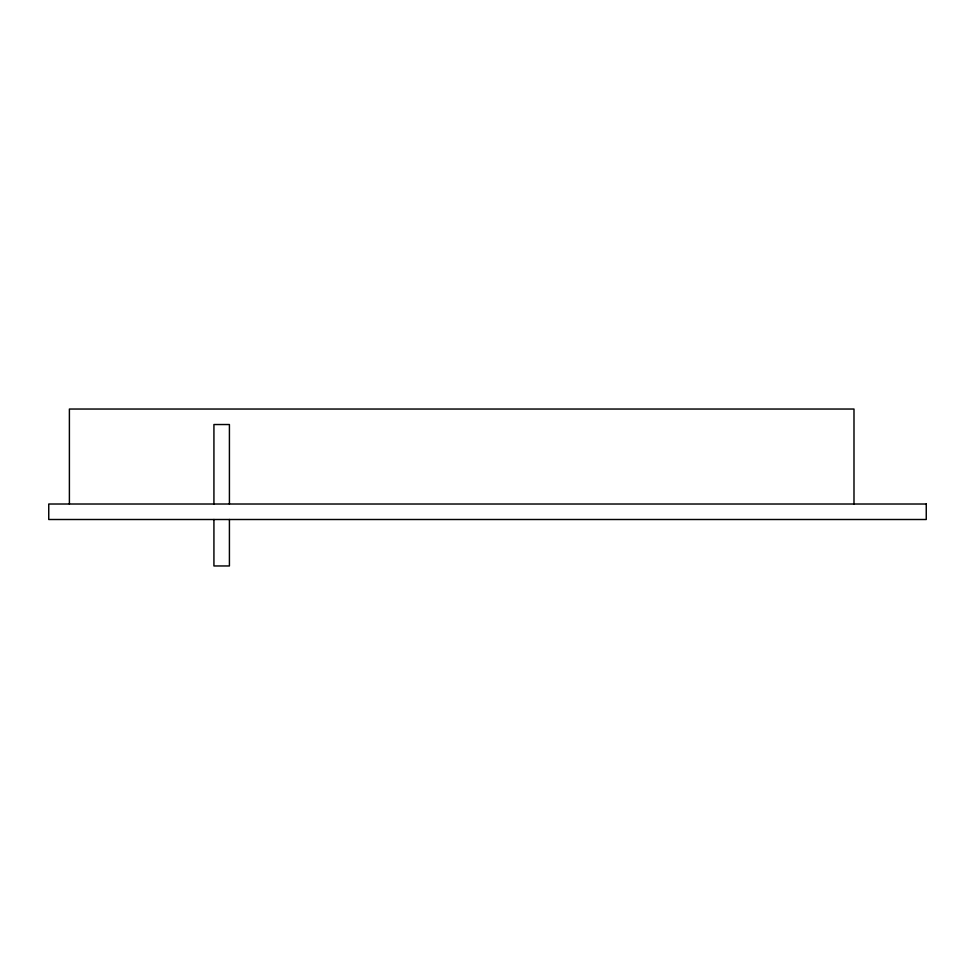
<?xml version="1.0" encoding="UTF-8"?>
<svg xmlns="http://www.w3.org/2000/svg" width="975" height="975" viewBox="0 0 975 975"><rect width="100%" height="100%" fill="white"/><g stroke="black" fill="none" stroke-linecap="round" stroke-linejoin="round"><path stroke-width="1.46" d="M853.99 504.014L853.99 409.037L69.396 409.037L69.396 504.014M229.418 504.014L229.418 424.527L213.927 424.527L213.927 504.014M229.418 519.504L229.418 565.963L213.927 565.963L213.927 519.504M926.25 504.014L48.75 504.014L48.75 519.504L926.25 519.504L926.25 504.014"/></g></svg>
